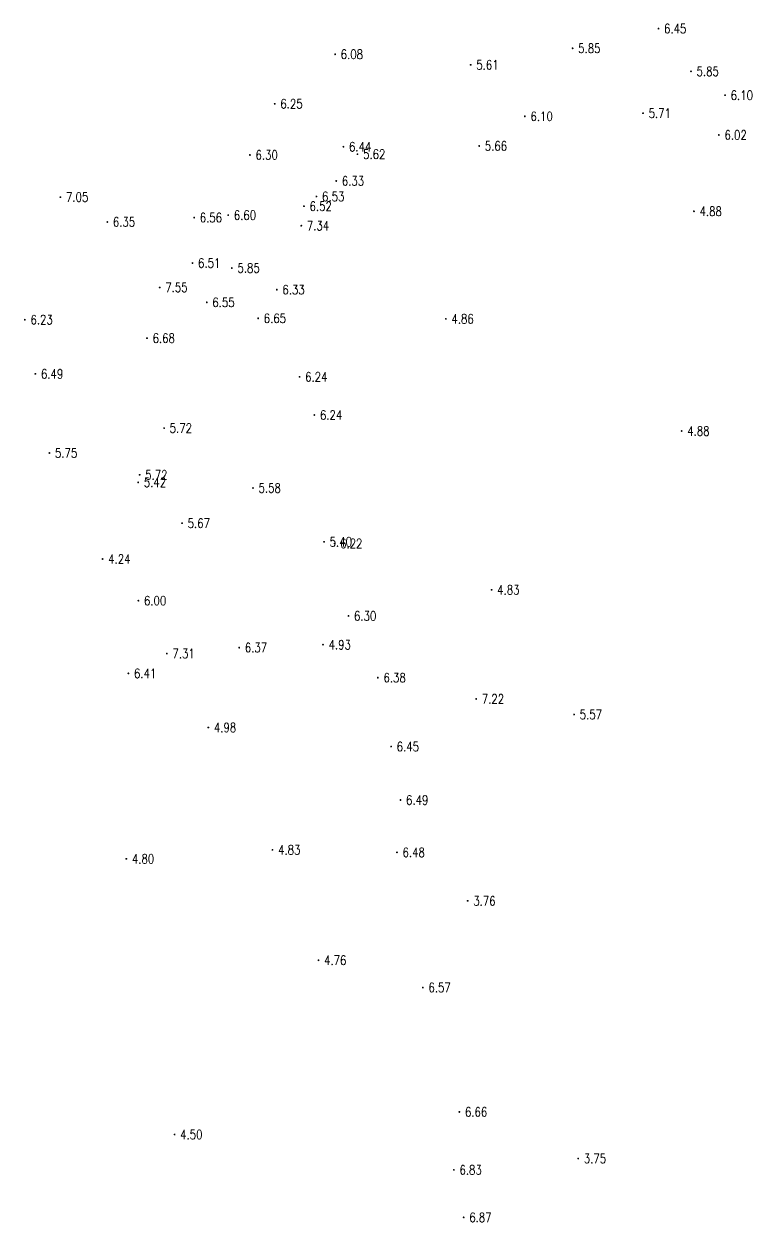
# Model space of a CAD drawing. Extents: x 476861 to 479475, y 2367369 to 2370541.
# Drawn here: x 478356.5 to 478434.8, y 2367575.7 to 2367704.5 of the extents above; entities that cross this region are included whole.
import ezdxf
from ezdxf.enums import TextEntityAlignment as Align

# ---------------------------------------------------------------- set-up
doc = ezdxf.new("R2010")
doc.units = 0
doc.header["$LTSCALE"] = 0.5
doc.layers.get('0').update_dxf_attribs({"linetype": 'CONTINUOUS'})
doc.layers.add('GCD', color=1, linetype='CONTINUOUS')
doc.styles.add('HZ', font='rs.shx', dxfattribs={"width": 0.8, "bigfont": 'hztxt.shx'})

# ---------------------------------------------------------------- blocks, each defined once
blk = doc.blocks.new('GC200')
at = {"linetype": 'Continuous', "const_width": 0.2, "flags": 128}
blk.add_lwpolyline([(-0.1, 0, 1), (0.1, 0, 1)], format="xyb", close=True, dxfattribs=at)

msp = doc.modelspace()

# ---------------------------------------------------------------- block references
at = {"layer": 'GCD', "linetype": 'Continuous'}
ref = msp.add_blockref('GC200', (478424.715, 2367704.05, 6.449), dxfattribs=dict(at, xscale=0.5, yscale=0.5, zscale=0.5))
ref.add_attrib('height', '6.45', dxfattribs={"linetype": 'Continuous', "height": 1, "style": 'HZ', "width": 0.8}).set_placement((478425.315, 2367704.05, 6.449), align=Align.MIDDLE_LEFT)
ref = msp.add_blockref('GC200', (478415.484, 2367701.937, 5.849), dxfattribs=dict(at, xscale=0.5, yscale=0.5, zscale=0.5))
ref.add_attrib('height', '5.85', dxfattribs={"linetype": 'Continuous', "height": 1, "style": 'HZ', "width": 0.8}).set_placement((478416.084, 2367701.937, 5.849), align=Align.MIDDLE_LEFT)
ref = msp.add_blockref('GC200', (478389.953, 2367701.289, 6.078), dxfattribs=dict(at, xscale=0.5, yscale=0.5, zscale=0.5))
ref.add_attrib('height', '6.08', dxfattribs={"linetype": 'Continuous', "height": 1, "style": 'HZ', "width": 0.8}).set_placement((478390.553, 2367701.289, 6.078), align=Align.MIDDLE_LEFT)
ref = msp.add_blockref('GC200', (478404.526, 2367700.154, 5.614), dxfattribs=dict(at, xscale=0.5, yscale=0.5, zscale=0.5))
ref.add_attrib('height', '5.61', dxfattribs={"linetype": 'Continuous', "height": 1, "style": 'HZ', "width": 0.8}).set_placement((478405.126, 2367700.154, 5.614), align=Align.MIDDLE_LEFT)
ref = msp.add_blockref('GC200', (478428.208, 2367699.453, 5.847), dxfattribs=dict(at, xscale=0.5, yscale=0.5, zscale=0.5))
ref.add_attrib('height', '5.85', dxfattribs={"linetype": 'Continuous', "height": 1, "style": 'HZ', "width": 0.8}).set_placement((478428.808, 2367699.453, 5.847), align=Align.MIDDLE_LEFT)
ref = msp.add_blockref('GC200', (478431.874, 2367696.888, 6.102), dxfattribs=dict(at, xscale=0.5, yscale=0.5, zscale=0.5))
ref.add_attrib('height', '6.10', dxfattribs={"linetype": 'Continuous', "height": 1, "style": 'HZ', "width": 0.8}).set_placement((478432.474, 2367696.888, 6.102), align=Align.MIDDLE_LEFT)
ref = msp.add_blockref('GC200', (478383.461, 2367695.968, 6.248), dxfattribs=dict(at, xscale=0.5, yscale=0.5, zscale=0.5))
ref.add_attrib('height', '6.25', dxfattribs={"linetype": 'Continuous', "height": 1, "style": 'HZ', "width": 0.8}).set_placement((478384.061, 2367695.968, 6.248), align=Align.MIDDLE_LEFT)
ref = msp.add_blockref('GC200', (478423.054, 2367694.953, 5.71), dxfattribs=dict(at, xscale=0.5, yscale=0.5, zscale=0.5))
ref.add_attrib('height', '5.71', dxfattribs={"linetype": 'Continuous', "height": 1, "style": 'HZ', "width": 0.8}).set_placement((478423.654, 2367694.953, 5.71), align=Align.MIDDLE_LEFT)
ref = msp.add_blockref('GC200', (478410.354, 2367694.618, 6.096), dxfattribs=dict(at, xscale=0.5, yscale=0.5, zscale=0.5))
ref.add_attrib('height', '6.10', dxfattribs={"linetype": 'Continuous', "height": 1, "style": 'HZ', "width": 0.8}).set_placement((478410.954, 2367694.618, 6.096), align=Align.MIDDLE_LEFT)
ref = msp.add_blockref('GC200', (478431.209, 2367692.616, 6.019), dxfattribs=dict(at, xscale=0.5, yscale=0.5, zscale=0.5))
ref.add_attrib('height', '6.02', dxfattribs={"linetype": 'Continuous', "height": 1, "style": 'HZ', "width": 0.8}).set_placement((478431.809, 2367692.616, 6.019), align=Align.MIDDLE_LEFT)
ref = msp.add_blockref('GC200', (478390.843, 2367691.347, 6.44), dxfattribs=dict(at, xscale=0.5, yscale=0.5, zscale=0.5))
ref.add_attrib('height', '6.44', dxfattribs={"linetype": 'Continuous', "height": 1, "style": 'HZ', "width": 0.8}).set_placement((478391.443, 2367691.347, 6.44), align=Align.MIDDLE_LEFT)
ref = msp.add_blockref('GC200', (478405.442, 2367691.433, 5.66), dxfattribs=dict(at, xscale=0.5, yscale=0.5, zscale=0.5))
ref.add_attrib('height', '5.66', dxfattribs={"linetype": 'Continuous', "height": 1, "style": 'HZ', "width": 0.8}).set_placement((478406.042, 2367691.433, 5.66), align=Align.MIDDLE_LEFT)
ref = msp.add_blockref('GC200', (478380.794, 2367690.464, 6.3), dxfattribs=dict(at, xscale=0.5, yscale=0.5, zscale=0.5))
ref.add_attrib('height', '6.30', dxfattribs={"linetype": 'Continuous', "height": 1, "style": 'HZ', "width": 0.8}).set_placement((478381.394, 2367690.464, 6.3), align=Align.MIDDLE_LEFT)
ref = msp.add_blockref('GC200', (478392.356, 2367690.547, 5.619), dxfattribs=dict(at, xscale=0.5, yscale=0.5, zscale=0.5))
ref.add_attrib('height', '5.62', dxfattribs={"linetype": 'Continuous', "height": 1, "style": 'HZ', "width": 0.8}).set_placement((478392.956, 2367690.547, 5.619), align=Align.MIDDLE_LEFT)
ref = msp.add_blockref('GC200', (478390.074, 2367687.669, 6.333), dxfattribs=dict(at, xscale=0.5, yscale=0.5, zscale=0.5))
ref.add_attrib('height', '6.33', dxfattribs={"linetype": 'Continuous', "height": 1, "style": 'HZ', "width": 0.8}).set_placement((478390.674, 2367687.669, 6.333), align=Align.MIDDLE_LEFT)
ref = msp.add_blockref('GC200', (478360.42, 2367685.934, 7.054), dxfattribs=dict(at, xscale=0.5, yscale=0.5, zscale=0.5))
ref.add_attrib('height', '7.05', dxfattribs={"linetype": 'Continuous', "height": 1, "style": 'HZ', "width": 0.8}).set_placement((478361.02, 2367685.934, 7.054), align=Align.MIDDLE_LEFT)
ref = msp.add_blockref('GC200', (478387.947, 2367686, 6.527), dxfattribs=dict(at, xscale=0.5, yscale=0.5, zscale=0.5))
ref.add_attrib('height', '6.53', dxfattribs={"linetype": 'Continuous', "height": 1, "style": 'HZ', "width": 0.8}).set_placement((478388.547, 2367686, 6.527), align=Align.MIDDLE_LEFT)
ref = msp.add_blockref('GC200', (478386.604, 2367684.954, 6.52), dxfattribs=dict(at, xscale=0.5, yscale=0.5, zscale=0.5))
ref.add_attrib('height', '6.52', dxfattribs={"linetype": 'Continuous', "height": 1, "style": 'HZ', "width": 0.8}).set_placement((478387.204, 2367684.954, 6.52), align=Align.MIDDLE_LEFT)
ref = msp.add_blockref('GC200', (478374.799, 2367683.727, 6.558), dxfattribs=dict(at, xscale=0.5, yscale=0.5, zscale=0.5))
ref.add_attrib('height', '6.56', dxfattribs={"linetype": 'Continuous', "height": 1, "style": 'HZ', "width": 0.8}).set_placement((478375.399, 2367683.727, 6.558), align=Align.MIDDLE_LEFT)
ref = msp.add_blockref('GC200', (478378.459, 2367683.994, 6.595), dxfattribs=dict(at, xscale=0.5, yscale=0.5, zscale=0.5))
ref.add_attrib('height', '6.60', dxfattribs={"linetype": 'Continuous', "height": 1, "style": 'HZ', "width": 0.8}).set_placement((478379.059, 2367683.994, 6.595), align=Align.MIDDLE_LEFT)
ref = msp.add_blockref('GC200', (478428.526, 2367684.409, 4.88), dxfattribs=dict(at, xscale=0.5, yscale=0.5, zscale=0.5))
ref.add_attrib('height', '4.88', dxfattribs={"linetype": 'Continuous', "height": 1, "style": 'HZ', "width": 0.8}).set_placement((478429.126, 2367684.409, 4.88), align=Align.MIDDLE_LEFT)
ref = msp.add_blockref('GC200', (478365.463, 2367683.259, 6.351), dxfattribs=dict(at, xscale=0.5, yscale=0.5, zscale=0.5))
ref.add_attrib('height', '6.35', dxfattribs={"linetype": 'Continuous', "height": 1, "style": 'HZ', "width": 0.8}).set_placement((478366.063, 2367683.259, 6.351), align=Align.MIDDLE_LEFT)
ref = msp.add_blockref('GC200', (478386.313, 2367682.857, 7.339), dxfattribs=dict(at, xscale=0.5, yscale=0.5, zscale=0.5))
ref.add_attrib('height', '7.34', dxfattribs={"linetype": 'Continuous', "height": 1, "style": 'HZ', "width": 0.8}).set_placement((478386.913, 2367682.857, 7.339), align=Align.MIDDLE_LEFT)
ref = msp.add_blockref('GC200', (478374.617, 2367678.841, 6.509), dxfattribs=dict(at, xscale=0.5, yscale=0.5, zscale=0.5))
ref.add_attrib('height', '6.51', dxfattribs={"linetype": 'Continuous', "height": 1, "style": 'HZ', "width": 0.8}).set_placement((478375.217, 2367678.841, 6.509), align=Align.MIDDLE_LEFT)
ref = msp.add_blockref('GC200', (478378.854, 2367678.303, 5.847), dxfattribs=dict(at, xscale=0.5, yscale=0.5, zscale=0.5))
ref.add_attrib('height', '5.85', dxfattribs={"linetype": 'Continuous', "height": 1, "style": 'HZ', "width": 0.8}).set_placement((478379.454, 2367678.303, 5.847), align=Align.MIDDLE_LEFT)
ref = msp.add_blockref('GC200', (478371.092, 2367676.221, 7.548), dxfattribs=dict(at, xscale=0.5, yscale=0.5, zscale=0.5))
ref.add_attrib('height', '7.55', dxfattribs={"linetype": 'Continuous', "height": 1, "style": 'HZ', "width": 0.8}).set_placement((478371.692, 2367676.221, 7.548), align=Align.MIDDLE_LEFT)
ref = msp.add_blockref('GC200', (478383.685, 2367675.98, 6.328), dxfattribs=dict(at, xscale=0.5, yscale=0.5, zscale=0.5))
ref.add_attrib('height', '6.33', dxfattribs={"linetype": 'Continuous', "height": 1, "style": 'HZ', "width": 0.8}).set_placement((478384.285, 2367675.98, 6.328), align=Align.MIDDLE_LEFT)
ref = msp.add_blockref('GC200', (478376.153, 2367674.619, 6.554), dxfattribs=dict(at, xscale=0.5, yscale=0.5, zscale=0.5))
ref.add_attrib('height', '6.55', dxfattribs={"linetype": 'Continuous', "height": 1, "style": 'HZ', "width": 0.8}).set_placement((478376.753, 2367674.619, 6.554), align=Align.MIDDLE_LEFT)
ref = msp.add_blockref('GC200', (478356.603, 2367672.749, 6.232), dxfattribs=dict(at, xscale=0.5, yscale=0.5, zscale=0.5))
ref.add_attrib('height', '6.23', dxfattribs={"linetype": 'Continuous', "height": 1, "style": 'HZ', "width": 0.8}).set_placement((478357.203, 2367672.749, 6.232), align=Align.MIDDLE_LEFT)
ref = msp.add_blockref('GC200', (478381.678, 2367672.9, 6.651), dxfattribs=dict(at, xscale=0.5, yscale=0.5, zscale=0.5))
ref.add_attrib('height', '6.65', dxfattribs={"linetype": 'Continuous', "height": 1, "style": 'HZ', "width": 0.8}).set_placement((478382.278, 2367672.9, 6.651), align=Align.MIDDLE_LEFT)
ref = msp.add_blockref('GC200', (478401.858, 2367672.842, 4.86), dxfattribs=dict(at, xscale=0.5, yscale=0.5, zscale=0.5))
ref.add_attrib('height', '4.86', dxfattribs={"linetype": 'Continuous', "height": 1, "style": 'HZ', "width": 0.8}).set_placement((478402.458, 2367672.842, 4.86), align=Align.MIDDLE_LEFT)
ref = msp.add_blockref('GC200', (478369.729, 2367670.768, 6.68), dxfattribs=dict(at, xscale=0.5, yscale=0.5, zscale=0.5))
ref.add_attrib('height', '6.68', dxfattribs={"linetype": 'Continuous', "height": 1, "style": 'HZ', "width": 0.8}).set_placement((478370.329, 2367670.768, 6.68), align=Align.MIDDLE_LEFT)
ref = msp.add_blockref('GC200', (478357.728, 2367666.923, 6.49), dxfattribs=dict(at, xscale=0.5, yscale=0.5, zscale=0.5))
ref.add_attrib('height', '6.49', dxfattribs={"linetype": 'Continuous', "height": 1, "style": 'HZ', "width": 0.8}).set_placement((478358.328, 2367666.923, 6.49), align=Align.MIDDLE_LEFT)
ref = msp.add_blockref('GC200', (478386.129, 2367666.611, 6.241), dxfattribs=dict(at, xscale=0.5, yscale=0.5, zscale=0.5))
ref.add_attrib('height', '6.24', dxfattribs={"linetype": 'Continuous', "height": 1, "style": 'HZ', "width": 0.8}).set_placement((478386.729, 2367666.611, 6.241), align=Align.MIDDLE_LEFT)
ref = msp.add_blockref('GC200', (478387.72, 2367662.504, 6.24), dxfattribs=dict(at, xscale=0.5, yscale=0.5, zscale=0.5))
ref.add_attrib('height', '6.24', dxfattribs={"linetype": 'Continuous', "height": 1, "style": 'HZ', "width": 0.8}).set_placement((478388.32, 2367662.504, 6.24), align=Align.MIDDLE_LEFT)
ref = msp.add_blockref('GC200', (478371.568, 2367661.096, 5.722), dxfattribs=dict(at, xscale=0.5, yscale=0.5, zscale=0.5))
ref.add_attrib('height', '5.72', dxfattribs={"linetype": 'Continuous', "height": 1, "style": 'HZ', "width": 0.8}).set_placement((478372.168, 2367661.096, 5.722), align=Align.MIDDLE_LEFT)
ref = msp.add_blockref('GC200', (478427.205, 2367660.781, 4.88), dxfattribs=dict(at, xscale=0.5, yscale=0.5, zscale=0.5))
ref.add_attrib('height', '4.88', dxfattribs={"linetype": 'Continuous', "height": 1, "style": 'HZ', "width": 0.8}).set_placement((478427.805, 2367660.781, 4.88), align=Align.MIDDLE_LEFT)
ref = msp.add_blockref('GC200', (478359.238, 2367658.42, 5.75), dxfattribs=dict(at, xscale=0.5, yscale=0.5, zscale=0.5))
ref.add_attrib('height', '5.75', dxfattribs={"linetype": 'Continuous', "height": 1, "style": 'HZ', "width": 0.8}).set_placement((478359.838, 2367658.42, 5.75), align=Align.MIDDLE_LEFT)
ref = msp.add_blockref('GC200', (478368.786, 2367655.257, 5.417), dxfattribs=dict(at, xscale=0.5, yscale=0.5, zscale=0.5))
ref.add_attrib('height', '5.42', dxfattribs={"linetype": 'Continuous', "height": 1, "style": 'HZ', "width": 0.8}).set_placement((478369.386, 2367655.257, 5.417), align=Align.MIDDLE_LEFT)
ref = msp.add_blockref('GC200', (478368.938, 2367656.074, 5.724), dxfattribs=dict(at, xscale=0.5, yscale=0.5, zscale=0.5))
ref.add_attrib('height', '5.72', dxfattribs={"linetype": 'Continuous', "height": 1, "style": 'HZ', "width": 0.8}).set_placement((478369.538, 2367656.074, 5.724), align=Align.MIDDLE_LEFT)
ref = msp.add_blockref('GC200', (478381.121, 2367654.654, 5.58), dxfattribs=dict(at, xscale=0.5, yscale=0.5, zscale=0.5))
ref.add_attrib('height', '5.58', dxfattribs={"linetype": 'Continuous', "height": 1, "style": 'HZ', "width": 0.8}).set_placement((478381.721, 2367654.654, 5.58), align=Align.MIDDLE_LEFT)
ref = msp.add_blockref('GC200', (478373.5, 2367650.869, 5.671), dxfattribs=dict(at, xscale=0.5, yscale=0.5, zscale=0.5))
ref.add_attrib('height', '5.67', dxfattribs={"linetype": 'Continuous', "height": 1, "style": 'HZ', "width": 0.8}).set_placement((478374.1, 2367650.869, 5.671), align=Align.MIDDLE_LEFT)
ref = msp.add_blockref('GC200', (478388.767, 2367648.865, 5.399), dxfattribs=dict(at, xscale=0.5, yscale=0.5, zscale=0.5))
ref.add_attrib('height', '5.40', dxfattribs={"linetype": 'Continuous', "height": 1, "style": 'HZ', "width": 0.8}).set_placement((478389.367, 2367648.865, 5.399), align=Align.MIDDLE_LEFT)
ref = msp.add_blockref('GC200', (478389.886, 2367648.688, 6.216), dxfattribs=dict(at, xscale=0.5, yscale=0.5, zscale=0.5))
ref.add_attrib('height', '6.22', dxfattribs={"linetype": 'Continuous', "height": 1, "style": 'HZ', "width": 0.8}).set_placement((478390.486, 2367648.688, 6.216), align=Align.MIDDLE_LEFT)
ref = msp.add_blockref('GC200', (478364.956, 2367647.022, 4.24), dxfattribs=dict(at, xscale=0.5, yscale=0.5, zscale=0.5))
ref.add_attrib('height', '4.24', dxfattribs={"linetype": 'Continuous', "height": 1, "style": 'HZ', "width": 0.8}).set_placement((478365.556, 2367647.022, 4.24), align=Align.MIDDLE_LEFT)
ref = msp.add_blockref('GC200', (478406.774, 2367643.708, 4.83), dxfattribs=dict(at, xscale=0.5, yscale=0.5, zscale=0.5))
ref.add_attrib('height', '4.83', dxfattribs={"linetype": 'Continuous', "height": 1, "style": 'HZ', "width": 0.8}).set_placement((478407.374, 2367643.708, 4.83), align=Align.MIDDLE_LEFT)
ref = msp.add_blockref('GC200', (478368.803, 2367642.542, 6.004), dxfattribs=dict(at, xscale=0.5, yscale=0.5, zscale=0.5))
ref.add_attrib('height', '6.00', dxfattribs={"linetype": 'Continuous', "height": 1, "style": 'HZ', "width": 0.8}).set_placement((478369.403, 2367642.542, 6.004), align=Align.MIDDLE_LEFT)
ref = msp.add_blockref('GC200', (478391.383, 2367640.9, 6.303), dxfattribs=dict(at, xscale=0.5, yscale=0.5, zscale=0.5))
ref.add_attrib('height', '6.30', dxfattribs={"linetype": 'Continuous', "height": 1, "style": 'HZ', "width": 0.8}).set_placement((478391.983, 2367640.9, 6.303), align=Align.MIDDLE_LEFT)
ref = msp.add_blockref('GC200', (478379.644, 2367637.491, 6.37), dxfattribs=dict(at, xscale=0.5, yscale=0.5, zscale=0.5))
ref.add_attrib('height', '6.37', dxfattribs={"linetype": 'Continuous', "height": 1, "style": 'HZ', "width": 0.8}).set_placement((478380.244, 2367637.491, 6.37), align=Align.MIDDLE_LEFT)
ref = msp.add_blockref('GC200', (478388.651, 2367637.807, 4.93), dxfattribs=dict(at, xscale=0.5, yscale=0.5, zscale=0.5))
ref.add_attrib('height', '4.93', dxfattribs={"linetype": 'Continuous', "height": 1, "style": 'HZ', "width": 0.8}).set_placement((478389.251, 2367637.807, 4.93), align=Align.MIDDLE_LEFT)
ref = msp.add_blockref('GC200', (478371.86, 2367636.857, 7.314), dxfattribs=dict(at, xscale=0.5, yscale=0.5, zscale=0.5))
ref.add_attrib('height', '7.31', dxfattribs={"linetype": 'Continuous', "height": 1, "style": 'HZ', "width": 0.8}).set_placement((478372.46, 2367636.857, 7.314), align=Align.MIDDLE_LEFT)
ref = msp.add_blockref('GC200', (478367.73, 2367634.726, 6.41), dxfattribs=dict(at, xscale=0.5, yscale=0.5, zscale=0.5))
ref.add_attrib('height', '6.41', dxfattribs={"linetype": 'Continuous', "height": 1, "style": 'HZ', "width": 0.8}).set_placement((478368.33, 2367634.726, 6.41), align=Align.MIDDLE_LEFT)
ref = msp.add_blockref('GC200', (478394.55, 2367634.264, 6.377), dxfattribs=dict(at, xscale=0.5, yscale=0.5, zscale=0.5))
ref.add_attrib('height', '6.38', dxfattribs={"linetype": 'Continuous', "height": 1, "style": 'HZ', "width": 0.8}).set_placement((478395.15, 2367634.264, 6.377), align=Align.MIDDLE_LEFT)
ref = msp.add_blockref('GC200', (478405.12, 2367631.977, 7.224), dxfattribs=dict(at, xscale=0.5, yscale=0.5, zscale=0.5))
ref.add_attrib('height', '7.22', dxfattribs={"linetype": 'Continuous', "height": 1, "style": 'HZ', "width": 0.8}).set_placement((478405.72, 2367631.977, 7.224), align=Align.MIDDLE_LEFT)
ref = msp.add_blockref('GC200', (478415.645, 2367630.303, 5.57), dxfattribs=dict(at, xscale=0.5, yscale=0.5, zscale=0.5))
ref.add_attrib('height', '5.57', dxfattribs={"linetype": 'Continuous', "height": 1, "style": 'HZ', "width": 0.8}).set_placement((478416.245, 2367630.303, 5.57), align=Align.MIDDLE_LEFT)
ref = msp.add_blockref('GC200', (478376.321, 2367628.906, 4.98), dxfattribs=dict(at, xscale=0.5, yscale=0.5, zscale=0.5))
ref.add_attrib('height', '4.98', dxfattribs={"linetype": 'Continuous', "height": 1, "style": 'HZ', "width": 0.8}).set_placement((478376.921, 2367628.906, 4.98), align=Align.MIDDLE_LEFT)
ref = msp.add_blockref('GC200', (478395.972, 2367626.855, 6.454), dxfattribs=dict(at, xscale=0.5, yscale=0.5, zscale=0.5))
ref.add_attrib('height', '6.45', dxfattribs={"linetype": 'Continuous', "height": 1, "style": 'HZ', "width": 0.8}).set_placement((478396.572, 2367626.855, 6.454), align=Align.MIDDLE_LEFT)
ref = msp.add_blockref('GC200', (478396.978, 2367621.108, 6.486), dxfattribs=dict(at, xscale=0.5, yscale=0.5, zscale=0.5))
ref.add_attrib('height', '6.49', dxfattribs={"linetype": 'Continuous', "height": 1, "style": 'HZ', "width": 0.8}).set_placement((478397.578, 2367621.108, 6.486), align=Align.MIDDLE_LEFT)
ref = msp.add_blockref('GC200', (478383.219, 2367615.748, 4.833), dxfattribs=dict(at, xscale=0.5, yscale=0.5, zscale=0.5))
ref.add_attrib('height', '4.83', dxfattribs={"linetype": 'Continuous', "height": 1, "style": 'HZ', "width": 0.8}).set_placement((478383.819, 2367615.748, 4.833), align=Align.MIDDLE_LEFT)
ref = msp.add_blockref('GC200', (478396.6, 2367615.481, 6.48), dxfattribs=dict(at, xscale=0.5, yscale=0.5, zscale=0.5))
ref.add_attrib('height', '6.48', dxfattribs={"linetype": 'Continuous', "height": 1, "style": 'HZ', "width": 0.8}).set_placement((478397.2, 2367615.481, 6.48), align=Align.MIDDLE_LEFT)
ref = msp.add_blockref('GC200', (478367.507, 2367614.783, 4.8), dxfattribs=dict(at, xscale=0.5, yscale=0.5, zscale=0.5))
ref.add_attrib('height', '4.80', dxfattribs={"linetype": 'Continuous', "height": 1, "style": 'HZ', "width": 0.8}).set_placement((478368.107, 2367614.783, 4.8), align=Align.MIDDLE_LEFT)
ref = msp.add_blockref('GC200', (478404.201, 2367610.263, 3.76), dxfattribs=dict(at, xscale=0.5, yscale=0.5, zscale=0.5))
ref.add_attrib('height', '3.76', dxfattribs={"linetype": 'Continuous', "height": 1, "style": 'HZ', "width": 0.8}).set_placement((478404.801, 2367610.263, 3.76), align=Align.MIDDLE_LEFT)
ref = msp.add_blockref('GC200', (478388.168, 2367603.878, 4.76), dxfattribs=dict(at, xscale=0.5, yscale=0.5, zscale=0.5))
ref.add_attrib('height', '4.76', dxfattribs={"linetype": 'Continuous', "height": 1, "style": 'HZ', "width": 0.8}).set_placement((478388.768, 2367603.878, 4.76), align=Align.MIDDLE_LEFT)
ref = msp.add_blockref('GC200', (478399.383, 2367600.946, 6.57), dxfattribs=dict(at, xscale=0.5, yscale=0.5, zscale=0.5))
ref.add_attrib('height', '6.57', dxfattribs={"linetype": 'Continuous', "height": 1, "style": 'HZ', "width": 0.8}).set_placement((478399.983, 2367600.946, 6.57), align=Align.MIDDLE_LEFT)
ref = msp.add_blockref('GC200', (478403.308, 2367587.571, 6.66), dxfattribs=dict(at, xscale=0.5, yscale=0.5, zscale=0.5))
ref.add_attrib('height', '6.66', dxfattribs={"linetype": 'Continuous', "height": 1, "style": 'HZ', "width": 0.8}).set_placement((478403.908, 2367587.571, 6.66), align=Align.MIDDLE_LEFT)
ref = msp.add_blockref('GC200', (478372.692, 2367585.142, 4.5), dxfattribs=dict(at, xscale=0.5, yscale=0.5, zscale=0.5))
ref.add_attrib('height', '4.50', dxfattribs={"linetype": 'Continuous', "height": 1, "style": 'HZ', "width": 0.8}).set_placement((478373.292, 2367585.142, 4.5), align=Align.MIDDLE_LEFT)
ref = msp.add_blockref('GC200', (478416.084, 2367582.558, 3.75), dxfattribs=dict(at, xscale=0.5, yscale=0.5, zscale=0.5))
ref.add_attrib('height', '3.75', dxfattribs={"linetype": 'Continuous', "height": 1, "style": 'HZ', "width": 0.8}).set_placement((478416.684, 2367582.558, 3.75), align=Align.MIDDLE_LEFT)
ref = msp.add_blockref('GC200', (478402.719, 2367581.338, 6.827), dxfattribs=dict(at, xscale=0.5, yscale=0.5, zscale=0.5))
ref.add_attrib('height', '6.83', dxfattribs={"linetype": 'Continuous', "height": 1, "style": 'HZ', "width": 0.8}).set_placement((478403.319, 2367581.338, 6.827), align=Align.MIDDLE_LEFT)
ref = msp.add_blockref('GC200', (478403.773, 2367576.232, 6.87), dxfattribs=dict(at, xscale=0.5, yscale=0.5, zscale=0.5))
ref.add_attrib('height', '6.87', dxfattribs={"linetype": 'Continuous', "height": 1, "style": 'HZ', "width": 0.8}).set_placement((478404.373, 2367576.232, 6.87), align=Align.MIDDLE_LEFT)

doc.saveas('drawing.dxf')
